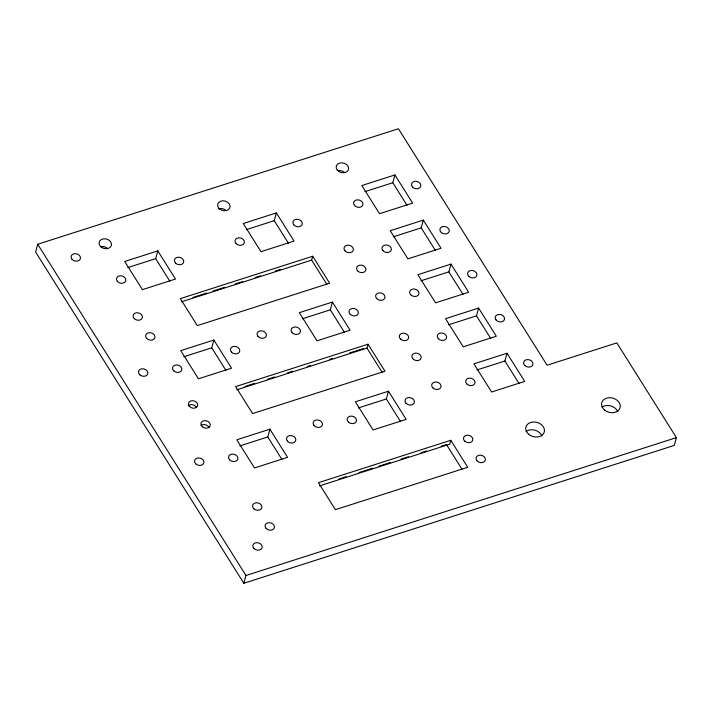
<?xml version="1.0" encoding="UTF-8"?>
<svg xmlns="http://www.w3.org/2000/svg" width="712" height="712" viewBox="0 0 712 712"><rect width="100%" height="100%" fill="white"/><g stroke="black" fill="none" stroke-linecap="round" stroke-linejoin="round"><path stroke-width="1.07" d="M37.709 244.261L35.6 252.03L243.842 583.262L674.291 445.401L676.4 437.631L616.841 342.89L547.092 365.229L398.409 128.739L37.709 244.261L245.952 575.492L243.842 583.262M169.839 281.187L155.679 258.661L157.797 250.891L124.707 261.491L142.409 289.642L175.49 279.042L157.797 250.891M225.891 370.329L211.731 347.812L213.84 340.042L180.75 350.633L198.452 378.784L231.542 368.193L213.84 340.042M288.405 243.21L274.245 220.684L276.354 212.915L243.273 223.515L260.966 251.665L294.056 241.074L276.354 212.915M326.853 284.31L311.642 260.12L312.702 256.24L180.35 298.622L197.313 325.607L329.665 283.216L312.702 256.24M281.934 459.48L267.774 436.954L269.884 429.185L236.802 439.785L254.495 467.935L287.586 457.335L269.884 429.185M344.448 332.353L330.288 309.836L332.406 302.066L299.316 312.666L317.018 340.817L350.099 330.217L332.406 302.066M406.97 205.234L392.81 182.717L394.92 174.947L361.829 185.538L379.532 213.698L412.622 203.098L394.92 174.947M382.157 372.287L366.956 348.097L368.006 344.207L235.663 386.598L252.618 413.574L384.97 371.192L368.006 344.207M435.361 250.393L421.201 227.876L423.311 220.106L390.221 230.706L407.923 258.857L441.013 248.257L423.311 220.106M400.5 421.504L386.34 398.978L388.449 391.208L355.359 401.808L373.061 429.959L406.151 419.368L388.449 391.208M463.014 294.385L448.854 271.859L450.963 264.09L417.882 274.69L435.575 302.84L468.665 292.24L450.963 264.09M490.666 338.369L476.506 315.852L478.624 308.082L445.534 318.673L463.236 346.824L496.317 336.233L478.624 308.082M450.776 440.301L467.739 467.277L335.388 509.667L318.433 482.692L450.776 440.301L449.726 444.181L319.492 485.896M519.057 383.528L504.906 361.011L507.015 353.241L473.925 363.832L491.627 391.992L524.708 381.392L507.015 353.241M127.768 267.605L155.679 258.661M246.325 229.629L274.245 220.684M364.891 191.653L392.81 182.717M192.97 297.447L206.685 293.059M213.022 291.03L224.627 287.31M235.183 283.928L242.57 281.569M255.234 277.511L260.503 275.82M275.277 271.085L280.555 269.394M181.409 301.835L311.642 260.12M393.282 236.82L421.201 227.876M183.812 356.748L211.731 347.812M302.377 318.78L330.288 309.836M420.934 280.804L448.854 271.859M245.115 386.438L254.611 383.394M267.276 379.336L274.663 376.977M287.328 372.919L292.596 371.228M307.37 366.493L310.539 365.478M329.531 359.4L332.7 358.385M349.583 352.974L363.307 348.586M236.722 389.802L366.956 348.097M448.596 324.788L476.506 315.852M239.855 445.899L267.774 436.954M358.421 407.923L386.34 398.978M476.987 369.946L504.906 361.011M338.823 479.025L346.21 476.657M358.866 472.599L372.59 468.211M378.918 466.182L390.523 462.462M401.078 459.08L408.466 456.712M421.13 452.663L426.408 450.972M441.182 446.237L446.46 444.546L462.061 469.368M245.952 575.492L676.4 437.631M201.122 425.384A4.753 3.676 15.2 0 1 209.034 427.681M188.199 405.787A4.753 3.676 15.2 0 1 196.281 407.264M101.344 246.583A6.346 4.904 15.2 0 1 107.441 248.346M218.78 208.865A6.346 4.904 15.2 0 1 226.291 210.636M338.084 170.693A6.346 4.904 15.2 0 1 344.261 172.153M601.952 407.175A9.514 7.351 15.2 0 1 617.776 411.758M526.124 431.463A9.514 7.351 15.2 0 1 541.948 436.047M350.242 314.357A4.753 3.676 15.2 0 0 358.145 313.716A4.753 3.676 15.2 0 0 352.591 308.43A4.753 3.676 15.2 0 0 350.242 314.357M292.134 332.7A4.753 3.676 15.2 0 0 300.144 332.486A4.753 3.676 15.2 0 0 294.99 326.95A4.753 3.676 15.2 0 0 292.134 332.7M101.006 246.939A6.346 4.904 15.2 0 0 111.366 245.524A6.346 4.904 15.2 0 0 103.463 238.814A6.346 4.904 15.2 0 0 101.006 246.939M117.338 281.311A4.753 3.676 15.2 0 0 125.419 281.525A4.753 3.676 15.2 0 0 120.684 275.784A4.753 3.676 15.2 0 0 117.338 281.311M175.624 263.182A4.753 3.676 15.2 0 0 183.536 262.55A4.753 3.676 15.2 0 0 177.982 257.255A4.753 3.676 15.2 0 0 175.624 263.182M219.278 208.705A6.346 4.904 15.2 0 0 229.825 207.851A6.346 4.904 15.2 0 0 222.42 200.793A6.346 4.904 15.2 0 0 219.278 208.705M71.992 259.204A4.753 3.676 15.2 0 0 80.073 259.417A4.753 3.676 15.2 0 0 75.339 253.668A4.753 3.676 15.2 0 0 71.992 259.204M236.081 243.548A4.753 3.676 15.2 0 0 244.1 243.335A4.753 3.676 15.2 0 0 238.947 237.808A4.753 3.676 15.2 0 0 236.081 243.548M604.497 409.987A9.514 7.351 15.2 0 0 620.045 407.869A9.514 7.351 15.2 0 0 608.182 397.794A9.514 7.351 15.2 0 0 604.497 409.987M464.954 441.342A4.753 3.676 15.2 0 0 472.724 440.283A4.753 3.676 15.2 0 0 466.796 435.255A4.753 3.676 15.2 0 0 464.954 441.342M476.88 460.673A4.753 3.676 15.2 0 0 484.97 460.887A4.753 3.676 15.2 0 0 480.235 455.146A4.753 3.676 15.2 0 0 476.88 460.673M528.678 434.276A9.514 7.351 15.2 0 0 544.226 432.148A9.514 7.351 15.2 0 0 532.362 422.082A9.514 7.351 15.2 0 0 528.678 434.276M253.873 548.418A4.753 3.676 15.2 0 0 261.891 548.204A4.753 3.676 15.2 0 0 256.729 542.669A4.753 3.676 15.2 0 0 253.873 548.418M265.95 528.233A4.753 3.676 15.2 0 0 274.031 528.446A4.753 3.676 15.2 0 0 269.296 522.697A4.753 3.676 15.2 0 0 265.95 528.233M254.024 508.902A4.753 3.676 15.2 0 0 261.793 507.843A4.753 3.676 15.2 0 0 255.866 502.806A4.753 3.676 15.2 0 0 254.024 508.902M195.8 463.877A4.753 3.676 15.2 0 0 203.712 463.236A4.753 3.676 15.2 0 0 198.159 457.941A4.753 3.676 15.2 0 0 195.8 463.877M287.337 441.057A4.753 3.676 15.2 0 0 295.418 441.271A4.753 3.676 15.2 0 0 290.683 435.53A4.753 3.676 15.2 0 0 287.337 441.057M230.038 460.219A4.753 3.676 15.2 0 0 237.808 459.16A4.753 3.676 15.2 0 0 231.881 454.123A4.753 3.676 15.2 0 0 230.038 460.219M202.395 426.8A4.753 3.676 15.2 0 0 210.174 425.732A4.753 3.676 15.2 0 0 204.237 420.703A4.753 3.676 15.2 0 0 202.395 426.8M189.445 406.454A4.753 3.676 15.2 0 0 197.455 406.24A4.753 3.676 15.2 0 0 192.302 400.714A4.753 3.676 15.2 0 0 189.445 406.454M139.97 374.921A4.753 3.676 15.2 0 0 147.749 373.862A4.753 3.676 15.2 0 0 141.813 368.825A4.753 3.676 15.2 0 0 139.97 374.921M173.986 371.068A4.753 3.676 15.2 0 0 181.765 370.009A4.753 3.676 15.2 0 0 175.828 364.98A4.753 3.676 15.2 0 0 173.986 371.068M231.471 352.128A4.753 3.676 15.2 0 0 239.49 351.915A4.753 3.676 15.2 0 0 234.328 346.379A4.753 3.676 15.2 0 0 231.471 352.128M146.672 338.423A4.753 3.676 15.2 0 0 154.682 338.209A4.753 3.676 15.2 0 0 149.529 332.682A4.753 3.676 15.2 0 0 146.672 338.423M134.337 318.682A4.753 3.676 15.2 0 0 142.249 318.05A4.753 3.676 15.2 0 0 136.686 312.755A4.753 3.676 15.2 0 0 134.337 318.682M345.062 250.927A4.753 3.676 15.2 0 0 353.081 250.713A4.753 3.676 15.2 0 0 347.919 245.177A4.753 3.676 15.2 0 0 345.062 250.927M357.807 271.067A4.753 3.676 15.2 0 0 365.71 270.427A4.753 3.676 15.2 0 0 360.156 265.14A4.753 3.676 15.2 0 0 357.807 271.067M376.675 298.577A4.753 3.676 15.2 0 0 384.694 298.364A4.753 3.676 15.2 0 0 379.541 292.828A4.753 3.676 15.2 0 0 376.675 298.577M411.118 295.124A4.753 3.676 15.2 0 0 418.887 294.065A4.753 3.676 15.2 0 0 412.96 289.028A4.753 3.676 15.2 0 0 411.118 295.124M382.851 250.526A4.753 3.676 15.2 0 0 390.941 250.74A4.753 3.676 15.2 0 0 386.207 244.99A4.753 3.676 15.2 0 0 382.851 250.526M441.36 232.593A4.753 3.676 15.2 0 0 449.138 231.533A4.753 3.676 15.2 0 0 443.202 226.496A4.753 3.676 15.2 0 0 441.36 232.593M468.799 276.381A4.753 3.676 15.2 0 0 476.711 275.749A4.753 3.676 15.2 0 0 471.157 270.453A4.753 3.676 15.2 0 0 468.799 276.381M400.571 339.099A4.753 3.676 15.2 0 0 408.483 338.467A4.753 3.676 15.2 0 0 402.93 333.172A4.753 3.676 15.2 0 0 400.571 339.099M413.334 359.24A4.753 3.676 15.2 0 0 421.103 358.18A4.753 3.676 15.2 0 0 415.176 353.143A4.753 3.676 15.2 0 0 413.334 359.24M433.145 388.12A4.753 3.676 15.2 0 0 440.915 387.061A4.753 3.676 15.2 0 0 434.988 382.024A4.753 3.676 15.2 0 0 433.145 388.12M466.743 383.875A4.753 3.676 15.2 0 0 474.762 383.661A4.753 3.676 15.2 0 0 469.6 378.125A4.753 3.676 15.2 0 0 466.743 383.875M438.352 338.707A4.753 3.676 15.2 0 0 446.362 338.494A4.753 3.676 15.2 0 0 441.209 332.967A4.753 3.676 15.2 0 0 438.352 338.707M496.068 319.955A4.753 3.676 15.2 0 0 504.149 320.169A4.753 3.676 15.2 0 0 499.415 314.419A4.753 3.676 15.2 0 0 496.068 319.955M525.064 365.728A4.753 3.676 15.2 0 0 532.834 364.669A4.753 3.676 15.2 0 0 526.907 359.631A4.753 3.676 15.2 0 0 525.064 365.728M348.595 422.243A4.753 3.676 15.2 0 0 356.374 421.184A4.753 3.676 15.2 0 0 350.438 416.146A4.753 3.676 15.2 0 0 348.595 422.243M313.974 425.482A4.753 3.676 15.2 0 0 322.055 425.696A4.753 3.676 15.2 0 0 317.329 419.947A4.753 3.676 15.2 0 0 313.974 425.482M405.893 403.09A4.753 3.676 15.2 0 0 413.983 403.303A4.753 3.676 15.2 0 0 409.249 397.554A4.753 3.676 15.2 0 0 405.893 403.09M257.931 336.331A4.753 3.676 15.2 0 0 266.012 336.545A4.753 3.676 15.2 0 0 261.277 330.804A4.753 3.676 15.2 0 0 257.931 336.331M293.798 224.796A4.753 3.676 15.2 0 0 301.888 225.01A4.753 3.676 15.2 0 0 297.153 219.26A4.753 3.676 15.2 0 0 293.798 224.796M337.319 170.177A6.346 4.904 15.2 0 0 348.097 170.453A6.346 4.904 15.2 0 0 341.787 162.799A6.346 4.904 15.2 0 0 337.319 170.177M412.551 187.034A4.753 3.676 15.2 0 0 420.57 186.82A4.753 3.676 15.2 0 0 415.408 181.293A4.753 3.676 15.2 0 0 412.551 187.034M354.46 205.368A4.753 3.676 15.2 0 0 362.55 205.581A4.753 3.676 15.2 0 0 357.816 199.832A4.753 3.676 15.2 0 0 354.46 205.368"/></g></svg>
